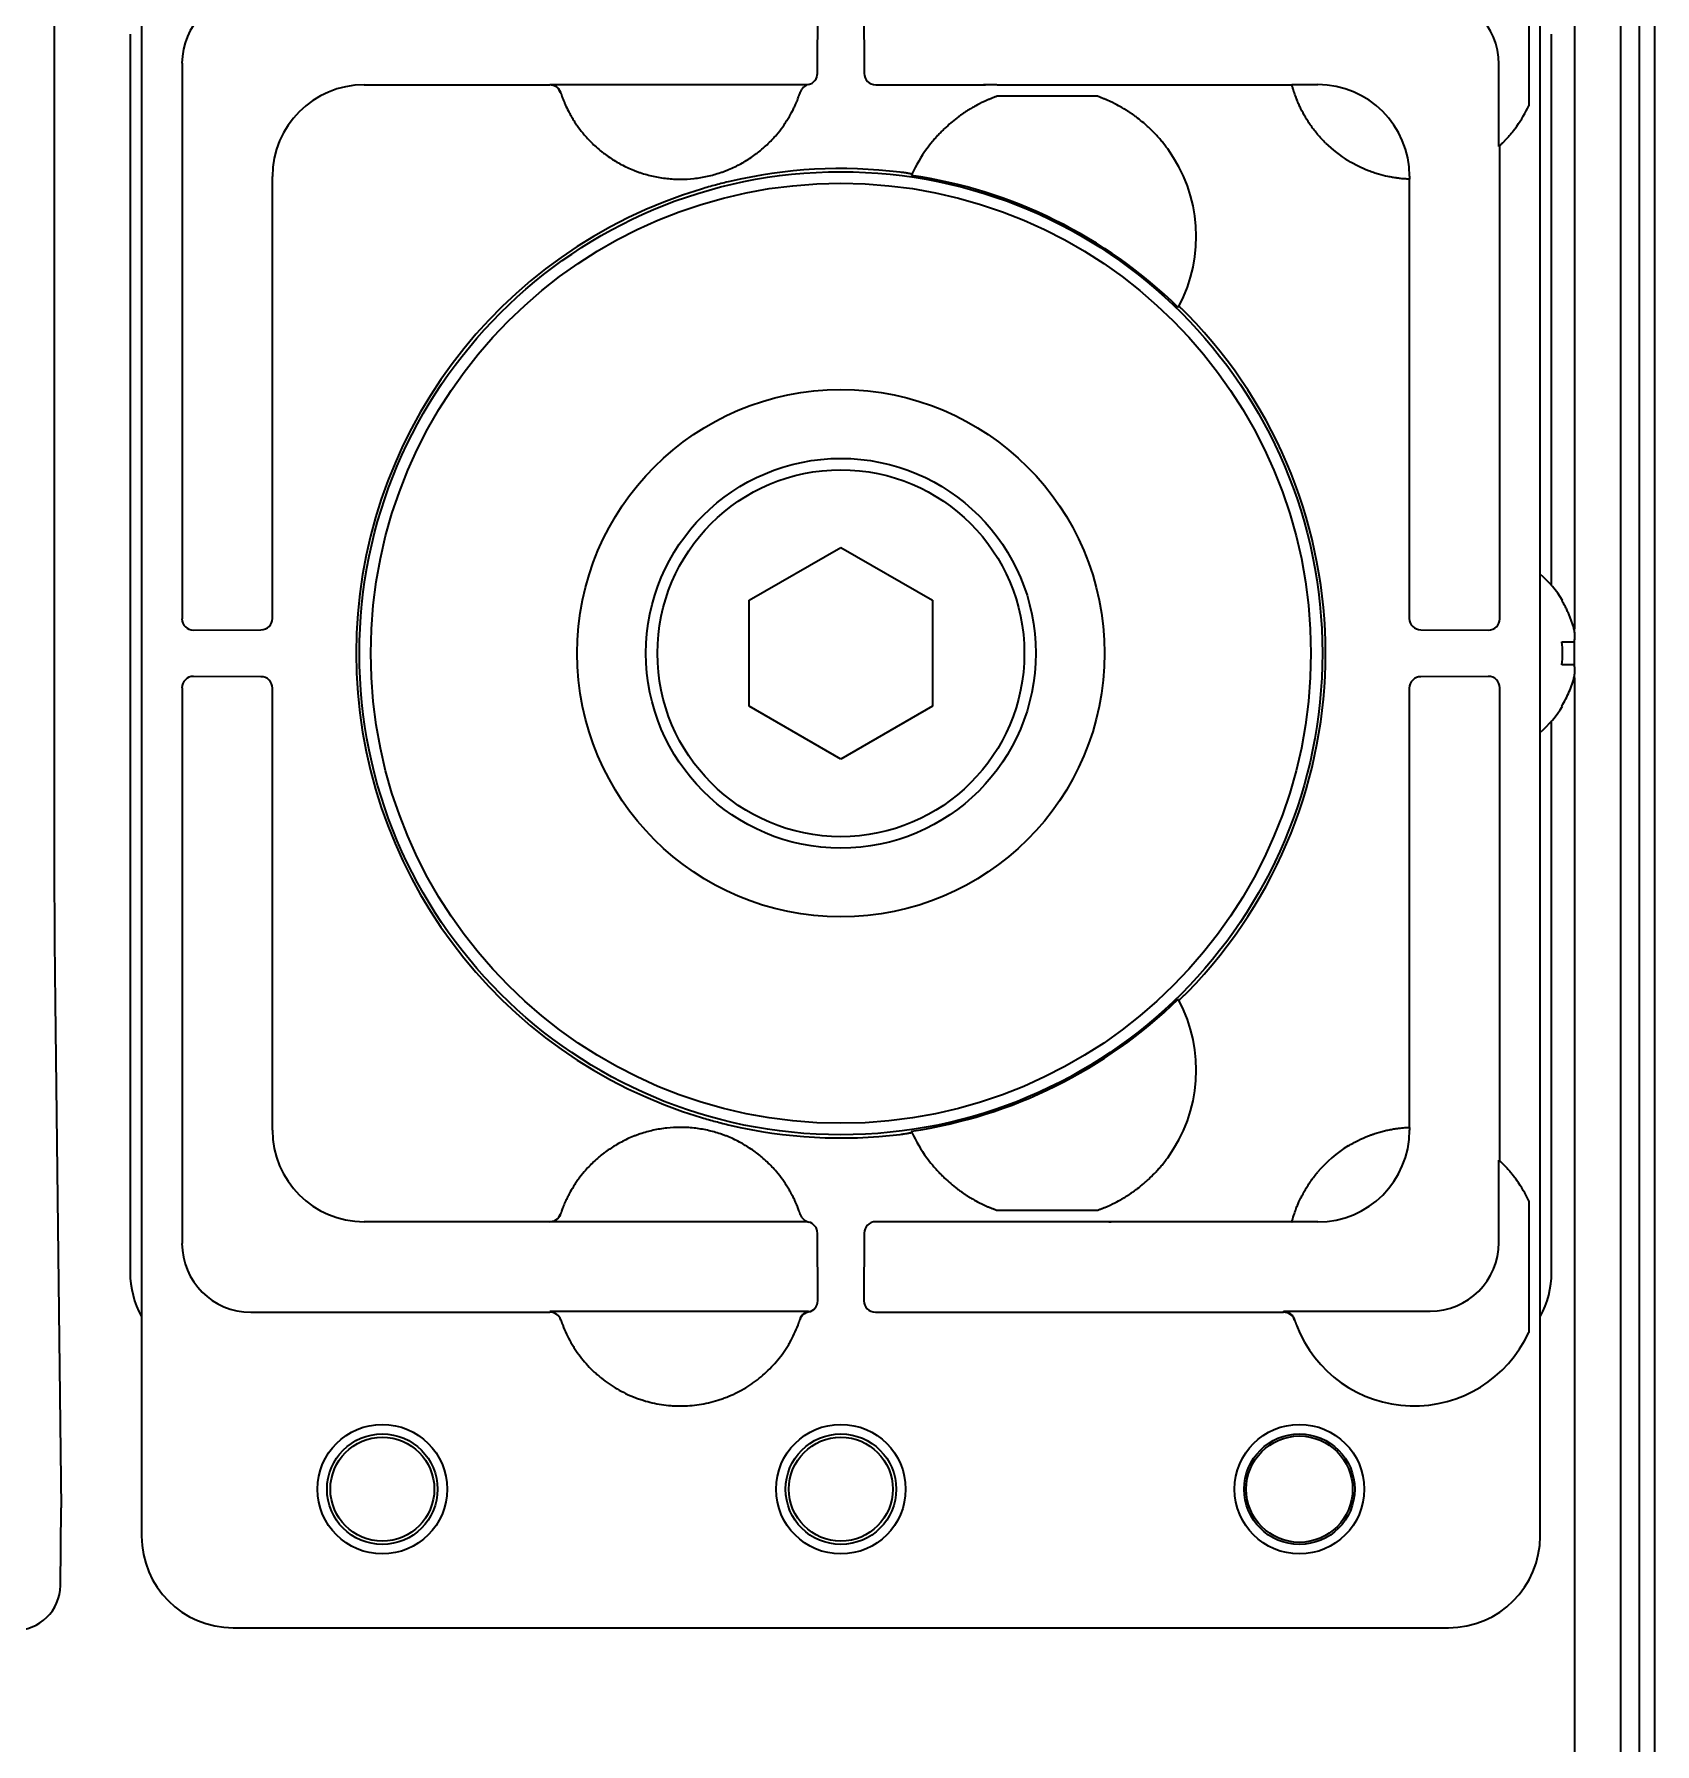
# Model space of a CAD drawing. Extents: x 5819 to 10669, y -850 to 3566.
# Drawn here: x 9163.9 to 9234.6, y 3336.8 to 3411.3 of the extents above; entities that cross this region are included whole.
import ezdxf

# ---------------------------------------------------------------- set-up
doc = ezdxf.new("R2010")
doc.units = 0
doc.header["$LTSCALE"] = 5
doc.layers.add('1', color=7, linetype='CONTINUOUS', true_color=0xffffff)

msp = doc.modelspace()

# ---------------------------------------------------------------- linework, layer by layer
at = {"layer": '1', "color": 7, "linetype": 'Continuous', "lineweight": 35}
for p, q in [((9233.073, 3429.326), (9233.073, 2431.326)), ((9234.573, 2414.526), (9234.573, 3428.526)), ((9164.761, 3427.704), (9164.761, 3376.724)), ((9231.073, 3426.108), (9231.073, 3385.375)), ((9233.894, 3425.526), (9233.894, 2417.526)), ((9168.573, 3422.827), (9168.573, 3345.826)), ((9229.573, 3345.826), (9229.573, 3422.827)), ((9229.073, 3413.944), (9229.073, 3408.208)), ((9198.051, 3409.619), (9198.066, 3412.563)), ((9200.079, 3412.563), (9200.094, 3409.616)), ((9168.073, 3411.327), (9168.073, 3357.326)), ((9230.073, 3387.278), (9230.073, 3411.327)), ((9170.336, 3410.064), (9170.336, 3385.832)), ((9227.77, 3406.428), (9227.77, 3410.024)), ((9178.279, 3409.119), (9186.375, 3409.119)), ((9186.372, 3409.128), (9197.617, 3409.128)), ((9200.594, 3409.119), (9205.288, 3409.119)), ((9205.288, 3409.119), (9205.385, 3409.119)), ((9205.882, 3409.12), (9205.385, 3409.119)), ((9205.883, 3409.12), (9210.263, 3409.12)), ((9210.263, 3409.12), (9210.761, 3409.119)), ((9210.761, 3409.119), (9210.858, 3409.119)), ((9210.858, 3409.119), (9218.749, 3409.119)), ((9218.749, 3409.119), (9218.747, 3409.128)), ((9218.747, 3409.128), (9219.876, 3409.128)), ((9186.848, 3408.781), (9186.848, 3408.781)), ((9210.263, 3408.62), (9205.883, 3408.62)), ((9227.77, 3406.428), (9227.81, 3406.464)), ((9227.81, 3385.832), (9227.81, 3406.464)), ((9174.28, 3385.847), (9174.28, 3405.12)), ((9223.875, 3405.003), (9223.866, 3405.004)), ((9223.866, 3405.004), (9223.866, 3385.847)), ((9223.875, 3405.129), (9223.875, 3405.003)), ((9195.073, 3386.636), (9199.073, 3388.945)), ((9199.073, 3388.945), (9203.073, 3386.636)), ((9195.073, 3382.017), (9195.073, 3386.636)), ((9203.073, 3386.636), (9203.073, 3382.017)), ((9230.518, 3386.626), (9230.551, 3386.626)), ((9170.836, 3385.333), (9173.78, 3385.348)), ((9224.363, 3385.348), (9227.31, 3385.333)), ((9231.073, 3383.82), (9231.073, 3384.821)), ((9173.78, 3383.305), (9170.836, 3383.32)), ((9227.31, 3383.32), (9224.363, 3383.305)), ((9231.073, 3383.264), (9231.073, 2544.395)), ((9170.336, 3382.82), (9170.336, 3358.589)), ((9174.28, 3363.533), (9174.28, 3382.805)), ((9223.866, 3382.805), (9223.866, 3363.649)), ((9227.81, 3362.188), (9227.81, 3382.82)), ((9199.073, 3379.707), (9195.073, 3382.017)), ((9203.073, 3382.017), (9199.073, 3379.707)), ((9230.551, 3382.026), (9230.518, 3382.026)), ((9230.073, 3357.326), (9230.073, 3381.374)), ((9164.803, 3369.105), (9165.073, 3347.055)), ((9223.866, 3363.649), (9223.875, 3363.649)), ((9223.875, 3363.649), (9223.875, 3363.523)), ((9227.77, 3358.628), (9227.77, 3362.224)), ((9186.849, 3359.873), (9186.849, 3359.873)), ((9205.883, 3360.033), (9210.263, 3360.033)), ((9229.073, 3360.444), (9229.073, 3354.708)), ((9186.375, 3359.533), (9178.279, 3359.533)), ((9197.617, 3359.524), (9186.372, 3359.524)), ((9198.066, 3356.089), (9198.051, 3359.036)), ((9200.094, 3359.036), (9200.079, 3356.089)), ((9205.288, 3359.533), (9200.594, 3359.533)), ((9205.385, 3359.533), (9205.288, 3359.533)), ((9205.882, 3359.533), (9205.385, 3359.533)), ((9210.263, 3359.533), (9205.883, 3359.533)), ((9210.761, 3359.533), (9210.263, 3359.533)), ((9210.858, 3359.533), (9210.761, 3359.533)), ((9218.749, 3359.533), (9210.858, 3359.533)), ((9218.747, 3359.524), (9218.749, 3359.533)), ((9219.876, 3359.524), (9218.747, 3359.524)), ((9173.335, 3355.589), (9186.385, 3355.589)), ((9186.372, 3355.628), (9197.547, 3355.628)), ((9200.579, 3355.589), (9218.385, 3355.589)), ((9218.372, 3355.628), (9224.771, 3355.628)), ((9186.852, 3355.27), (9186.859, 3355.248)), ((9165.031, 3343.655), (9165.073, 3347.059)), ((9165.031, 3343.655), (9165.031, 3343.664)), ((9172.572, 3341.826), (9225.573, 3341.826))]:
    msp.add_line(p, q, dxfattribs=at)
for centre, radius in [((9199.073, 3384.326), 21), ((9199.073, 3384.326), 20.5), ((9199.073, 3384.326), 11.5), ((9199.073, 3384.326), 8.5), ((9199.073, 3384.326), 8), ((9179.073, 3347.87), 2.825), ((9179.073, 3347.87), 2.411), ((9179.073, 3347.87), 2.267), ((9199.073, 3347.87), 2.825), ((9199.073, 3347.87), 2.411), ((9199.073, 3347.87), 2.267), ((9219.073, 3347.87), 2.825), ((9219.073, 3347.87), 2.411), ((9219.073, 3347.87), 2.32)]:
    msp.add_circle(centre, radius, dxfattribs=at)
for centre, radius, start, end in [((9224.073, 3410.5), 5.5, 324.66876, 335.38002), ((9208.073, 3402.5), 6.5, 143.94816, 155.25902), ((9208.073, 3402.5), 6.5, 332.04966, 36.05184), ((9224.073, 3410.5), 5.5, 225.48558, 238.47399), ((9199.073, 3384.326), 21.14, 82.96937, 103.24939), ((9199.073, 3384.326), 21.14, 106.69802, 253.30233), ((9199.073, 3384.326), 21.07, 45.69792, 81.61076), ((9199.073, 3384.326), 21.14, 315.6607, 44.3393), ((9226.453, 3384.127), 4.8, 31.37271, 49.458), ((9226.453, 3384.525), 4.8, 310.542, 328.62729), ((9199.073, 3384.326), 21.07, 278.38924, 314.30208), ((9208.073, 3366.152), 6.5, 323.94816, 27.95034), ((9199.073, 3384.326), 21.14, 256.75031, 277.03063), ((9208.073, 3366.152), 6.5, 204.74098, 216.05184), ((9224.073, 3358.152), 5.5, 121.52607, 139.88439), ((9224.073, 3358.152), 5.5, 24.61998, 35.33124), ((9224.073, 3357), 5.5, 201.10696, 335.38002)]:
    msp.add_arc(centre, radius, start, end, dxfattribs=at)
for centre, major_axis, ratio, start_param, end_param in [((9173.336, 3410.063), (-2.122, 2.122), 0.999543, -0.785246, 0.785246), ((9224.77, 3410.023), (2.122, 2.122), 0.999695, 5.497939, 7.068431), ((9178.28, 3405.119), (2.828, 2.828), 0.999924, 0.78555, 2.356042), ((9186.375, 3408.619), (0.475, 0.156), 0.999831, 0.000982, 1.253007), ((9197.779, 3408.645), (-0.476, 0.155), 0.999754, -1.019828, 0.010018), ((9197.551, 3409.619), (0.447, 0.224), 0.99981, 4.471961, 5.819492), ((9200.594, 3409.619), (-0.447, 0.224), 0.99981, 0.463693, 2.034337), ((9219.875, 3405.128), (2.829, 2.829), 0.999695, 5.497939, 7.068431), ((13898.254, 2599.285), (-4696.559, 804.417), 0.03512, -0.009424, -0.009109), ((5726.45, 6646.148), (-3486.444, 3247.993), 0.03512, 3.150702, 3.151017), ((9170.836, 3385.833), (0.448, 0.224), 0.999239, 2.678052, 4.248696), ((9173.78, 3385.847), (0.224, 0.447), 0.99981, 3.605286, 5.17593), ((9224.366, 3385.847), (-0.224, 0.447), 0.99981, 1.107255, 2.677899), ((9227.31, 3385.833), (-0.448, 0.224), 0.999239, 2.03449, 3.605134), ((9170.836, 3382.82), (-0.448, 0.224), 0.999239, -1.107103, 0.463541), ((9173.78, 3382.805), (-0.224, 0.447), 0.99981, 4.248848, 5.819492), ((9224.366, 3382.805), (0.224, 0.447), 0.99981, 0.463693, 2.034337), ((9227.31, 3382.82), (0.448, 0.224), 0.999239, -0.463541, 1.107103), ((9164.993, 3376.696), (0, 13.263), 0.017456, 1.568689, 2.180225), ((5726.45, 122.504), (3486.444, 3247.993), 0.03512, -0.009424, -0.009109), ((9178.28, 3363.533), (-2.828, 2.828), 0.999924, 0.78555, 2.356042), ((9219.875, 3363.524), (-2.829, 2.829), 0.999695, 2.356347, 3.926839), ((13898.254, 4169.368), (4696.559, 804.417), 0.03512, 3.150702, 3.151017), ((9225.772, -3864.486), (0, 7227.617), 0.017452, -0.016161, -0.015848), ((9186.375, 3360.033), (-0.475, 0.156), 0.999831, 1.888894, 3.140919), ((9197.779, 3360.007), (0.476, 0.155), 0.999754, 3.133975, 4.161422), ((9197.551, 3359.033), (-0.447, 0.224), 0.99981, 3.605286, 4.952817), ((9200.594, 3359.033), (0.447, 0.224), 0.99981, 1.107255, 2.677899), ((9173.336, 3358.59), (2.122, 2.122), 0.999543, 2.356347, 3.926839), ((9224.77, 3358.629), (-2.122, 2.122), 0.999695, 2.356347, 3.926839), ((9172.073, 3357.327), (2.829, 2.829), 0.999695, 2.356347, 2.861678), ((9226.072, 3357.327), (-2.829, 2.829), 0.999695, 3.421507, 3.926839), ((9197.566, 3356.089), (-0.224, 0.448), 0.999239, 2.880101, 4.248696), ((9200.579, 3356.089), (0.224, 0.448), 0.999239, 2.03449, 3.605134), ((9186.385, 3355.089), (0.475, 0.157), 0.999831, 0.00409, 1.250828), ((9197.767, 3355.109), (-0.473, 0.161), 0.999761, -1.040382, 0.007909), ((9197.547, 3356.129), (-0.224, 0.447), 0.99981, 2.678052, 2.916971), ((9224.074, 3357.5), (4.243, 4.243), 0.999962, 2.673337, 2.680273), ((9218.385, 3355.089), (0.474, 0.159), 0.999831, 0, 1.246754), ((9224.081, 3357.002), (5.228, 1.734), 0.999252, 3.138522, 3.145428), ((9172.573, 3345.827), (2.829, 2.829), 0.999695, 2.356347, 3.926839), ((9225.572, 3345.827), (-2.829, 2.829), 0.999695, 2.356347, 3.926839), ((9163.031, 3343.665), (1.977, 0.312), 0.977026, 4.552623, 6.122506)]:
    msp.add_ellipse(centre, major_axis=major_axis, ratio=ratio, start_param=start_param, end_param=end_param, dxfattribs=at)
for points, knots in [([(9186.372, 3409.128), (9186.398, 3409.128), (9186.45, 3409.124), (9186.501, 3409.112), (9186.539, 3409.1), (9186.551, 3409.096), (9186.575, 3409.086), (9186.587, 3409.08), (9186.622, 3409.063), (9186.644, 3409.049), (9186.676, 3409.026), (9186.686, 3409.018), (9186.706, 3409.001), (9186.716, 3408.992), (9186.743, 3408.964), (9186.76, 3408.945), (9186.791, 3408.903), (9186.805, 3408.88), (9186.829, 3408.834), (9186.839, 3408.809), (9186.847, 3408.784)], [0, 0, 0, 0, 0.125, 0.25, 0.25, 0.3125, 0.3125, 0.375, 0.375, 0.5, 0.5, 0.5625, 0.5625, 0.625, 0.625, 0.75, 0.75, 0.875, 0.875, 1, 1, 1, 1]), ([(9186.375, 3409.119), (9186.375, 3409.121), (9186.374, 3409.122), (9186.373, 3409.125), (9186.373, 3409.127), (9186.372, 3409.128)], [0, 0, 0, 0, 0.499999, 0.499999, 1, 1, 1, 1]), ([(9219.866, 3406.957), (9219.764, 3407.078), (9219.669, 3407.201), (9219.536, 3407.389), (9219.494, 3407.452), (9219.433, 3407.547), (9219.403, 3407.594), (9219.374, 3407.642), (9219.354, 3407.674), (9219.345, 3407.689), (9219.261, 3407.832), (9219.195, 3407.956), (9219.108, 3408.133), (9219.08, 3408.191), (9219.042, 3408.276), (9219.024, 3408.318), (9219.006, 3408.359), (9218.995, 3408.387), (9218.989, 3408.4), (9218.94, 3408.52), (9218.904, 3408.617), (9218.86, 3408.745), (9218.847, 3408.785), (9218.832, 3408.832), (9218.829, 3408.841), (9218.823, 3408.859), (9218.821, 3408.868), (9218.813, 3408.893), (9218.808, 3408.909), (9218.794, 3408.955), (9218.779, 3409.009), (9218.768, 3409.049), (9218.761, 3409.073), (9218.759, 3409.081), (9218.756, 3409.093), (9218.754, 3409.099), (9218.751, 3409.112), (9218.749, 3409.118), (9218.749, 3409.119)], [0, 0, 0, 0, 0.125, 0.125, 0.1875, 0.1875, 0.21875, 0.234375, 0.234375, 0.25, 0.25, 0.375, 0.375, 0.4375, 0.4375, 0.46875, 0.484375, 0.484375, 0.5, 0.5, 0.625, 0.625, 0.6875, 0.6875, 0.703125, 0.703125, 0.71875, 0.71875, 0.75, 0.75, 0.8125, 0.875, 0.875, 0.90625, 0.90625, 0.9375, 0.9375, 1, 1, 1, 1]), ([(9186.85, 3408.776), (9186.85, 3408.775), (9186.853, 3408.766), (9186.863, 3408.735), (9186.875, 3408.703), (9186.883, 3408.678), (9186.885, 3408.673), (9186.889, 3408.663), (9186.891, 3408.657), (9186.897, 3408.641), (9186.901, 3408.629), (9186.915, 3408.591), (9186.935, 3408.535), (9186.962, 3408.468), (9186.983, 3408.414), (9186.991, 3408.396), (9187.007, 3408.357), (9187.016, 3408.337), (9187.042, 3408.276), (9187.062, 3408.233), (9187.124, 3408.099), (9187.171, 3408.002), (9187.241, 3407.874), (9187.255, 3407.848), (9187.284, 3407.795), (9187.299, 3407.769), (9187.345, 3407.69), (9187.377, 3407.637), (9187.444, 3407.53), (9187.479, 3407.476), (9187.534, 3407.394), (9187.553, 3407.367), (9187.591, 3407.313), (9187.61, 3407.286), (9187.708, 3407.151), (9187.791, 3407.046), (9187.879, 3406.943)], [0, 0, 0, 0, 0.0625, 0.125, 0.1875, 0.1875, 0.203125, 0.203125, 0.21875, 0.21875, 0.25, 0.25, 0.3125, 0.375, 0.375, 0.40625, 0.40625, 0.4375, 0.4375, 0.5, 0.5, 0.625, 0.625, 0.65625, 0.65625, 0.6875, 0.6875, 0.75, 0.75, 0.8125, 0.8125, 0.84375, 0.84375, 0.875, 0.875, 1, 1, 1, 1]), ([(9196.265, 3406.943), (9196.361, 3407.057), (9196.452, 3407.173), (9196.58, 3407.35), (9196.621, 3407.41), (9196.67, 3407.484), (9196.68, 3407.499), (9196.699, 3407.529), (9196.709, 3407.544), (9196.738, 3407.589), (9196.756, 3407.619), (9196.846, 3407.766), (9196.909, 3407.881), (9196.979, 3408.017), (9196.993, 3408.044), (9197.019, 3408.097), (9197.032, 3408.123), (9197.068, 3408.2), (9197.09, 3408.249), (9197.111, 3408.295)], [0, 0, 0, 0, 0.25, 0.25, 0.375, 0.375, 0.40625, 0.40625, 0.4375, 0.4375, 0.5, 0.5, 0.75, 0.75, 0.8125, 0.8125, 0.875, 0.875, 1, 1, 1, 1]), ([(9197.111, 3408.295), (9197.145, 3408.372), (9197.173, 3408.442), (9197.21, 3408.535), (9197.221, 3408.564), (9197.236, 3408.604), (9197.24, 3408.617), (9197.249, 3408.642), (9197.253, 3408.653), (9197.273, 3408.708), (9197.284, 3408.742), (9197.296, 3408.776), (9197.299, 3408.785), (9197.302, 3408.794), (9197.302, 3408.796), (9197.303, 3408.799), (9197.304, 3408.8), (9197.304, 3408.8)], [0, 0, 0, 0, 0.25, 0.25, 0.375, 0.375, 0.4375, 0.4375, 0.5, 0.5, 0.75, 0.75, 0.875, 0.875, 0.9375, 0.9375, 1, 1, 1, 1]), ([(9204.813, 3408.123), (9204.788, 3408.109), (9204.759, 3408.092), (9204.696, 3408.054), (9204.662, 3408.033), (9204.608, 3407.999), (9204.589, 3407.987), (9204.551, 3407.963), (9204.532, 3407.951), (9204.473, 3407.912), (9204.433, 3407.885), (9204.35, 3407.828), (9204.307, 3407.798), (9204.221, 3407.736), (9204.177, 3407.703), (9204.044, 3407.602), (9203.955, 3407.53), (9203.776, 3407.378), (9203.686, 3407.297), (9203.551, 3407.169), (9203.506, 3407.125), (9203.438, 3407.057), (9203.415, 3407.034), (9203.371, 3406.987), (9203.348, 3406.964), (9203.304, 3406.916), (9203.281, 3406.892), (9203.237, 3406.843), (9203.171, 3406.77), (9203.107, 3406.694), (9202.98, 3406.541), (9202.898, 3406.435), (9202.818, 3406.325)], [0, 0, 0, 0, 0.0625, 0.0625, 0.125, 0.125, 0.15625, 0.15625, 0.1875, 0.1875, 0.25, 0.25, 0.3125, 0.3125, 0.375, 0.375, 0.5, 0.5, 0.625, 0.625, 0.6875, 0.6875, 0.71875, 0.71875, 0.75, 0.75, 0.78125, 0.78125, 0.8125, 0.875, 0.875, 1, 1, 1, 1]), ([(9213.328, 3406.325), (9213.248, 3406.435), (9213.166, 3406.541), (9213.059, 3406.67), (9213.037, 3406.696), (9212.994, 3406.746), (9212.972, 3406.771), (9212.907, 3406.845), (9212.863, 3406.894), (9212.731, 3407.035), (9212.642, 3407.124), (9212.507, 3407.253), (9212.462, 3407.294), (9212.394, 3407.355), (9212.371, 3407.376), (9212.326, 3407.415), (9212.303, 3407.435), (9212.19, 3407.531), (9212.1, 3407.603), (9211.968, 3407.703), (9211.925, 3407.736), (9211.839, 3407.798), (9211.797, 3407.827), (9211.735, 3407.87), (9211.714, 3407.884), (9211.673, 3407.912), (9211.653, 3407.925), (9211.594, 3407.963), (9211.556, 3407.988), (9211.502, 3408.022), (9211.484, 3408.033), (9211.45, 3408.053), (9211.434, 3408.063), (9211.387, 3408.092), (9211.358, 3408.109), (9211.333, 3408.123)], [0, 0, 0, 0, 0.125, 0.125, 0.15625, 0.15625, 0.1875, 0.1875, 0.25, 0.25, 0.375, 0.375, 0.4375, 0.4375, 0.46875, 0.46875, 0.5, 0.5, 0.625, 0.625, 0.6875, 0.6875, 0.75, 0.75, 0.78125, 0.78125, 0.8125, 0.8125, 0.875, 0.875, 0.90625, 0.90625, 0.9375, 0.9375, 1, 1, 1, 1]), ([(9187.879, 3406.943), (9188.009, 3406.79), (9188.146, 3406.645), (9188.363, 3406.44), (9188.437, 3406.373), (9188.552, 3406.276), (9188.59, 3406.244), (9188.668, 3406.182), (9188.708, 3406.151), (9188.906, 3406), (9189.07, 3405.889), (9189.409, 3405.686), (9189.583, 3405.593), (9189.853, 3405.469), (9189.944, 3405.429), (9190.083, 3405.374), (9190.13, 3405.356), (9190.224, 3405.322), (9190.271, 3405.305), (9190.508, 3405.226), (9190.699, 3405.173), (9191.085, 3405.088), (9191.28, 3405.056), (9191.575, 3405.024), (9191.674, 3405.016), (9191.823, 3405.008), (9191.872, 3405.006), (9191.972, 3405.003), (9192.022, 3405.002), (9192.272, 3405.002), (9192.47, 3405.013), (9192.864, 3405.056), (9193.058, 3405.088), (9193.445, 3405.173), (9193.636, 3405.226), (9193.873, 3405.306), (9193.921, 3405.322), (9194.014, 3405.357), (9194.154, 3405.41), (9194.29, 3405.469), (9194.56, 3405.593), (9194.734, 3405.686), (9195.073, 3405.889), (9195.237, 3406), (9195.436, 3406.151), (9195.476, 3406.182), (9195.554, 3406.245), (9195.669, 3406.34), (9195.781, 3406.44), (9195.998, 3406.645), (9196.135, 3406.79), (9196.265, 3406.943)], [0, 0, 0, 0, 0.0625, 0.0625, 0.09375, 0.09375, 0.109375, 0.109375, 0.125, 0.125, 0.1875, 0.1875, 0.25, 0.25, 0.28125, 0.28125, 0.296875, 0.296875, 0.3125, 0.3125, 0.375, 0.375, 0.4375, 0.4375, 0.46875, 0.46875, 0.484375, 0.484375, 0.5, 0.5, 0.5625, 0.5625, 0.625, 0.625, 0.6875, 0.6875, 0.703125, 0.703125, 0.71875, 0.75, 0.75, 0.8125, 0.8125, 0.875, 0.875, 0.890625, 0.890625, 0.90625, 0.9375, 0.9375, 1, 1, 1, 1]), ([(9228.56, 3407.319), (9228.524, 3407.268), (9228.487, 3407.218), (9228.412, 3407.12), (9228.375, 3407.072), (9228.298, 3406.978), (9228.259, 3406.932), (9228.201, 3406.865), (9228.181, 3406.843), (9228.143, 3406.8), (9228.124, 3406.779), (9228.086, 3406.739), (9228.067, 3406.719), (9228.04, 3406.69), (9228.031, 3406.681), (9228.013, 3406.663), (9228.005, 3406.654), (9227.961, 3406.61), (9227.93, 3406.579), (9227.896, 3406.546), (9227.889, 3406.539), (9227.877, 3406.527), (9227.871, 3406.522), (9227.854, 3406.506), (9227.844, 3406.497), (9227.832, 3406.485), (9227.829, 3406.482), (9227.822, 3406.476), (9227.82, 3406.474), (9227.813, 3406.467), (9227.811, 3406.465), (9227.81, 3406.464)], [0, 0, 0, 0, 0.125, 0.125, 0.25, 0.25, 0.375, 0.375, 0.4375, 0.4375, 0.5, 0.5, 0.5625, 0.5625, 0.59375, 0.59375, 0.625, 0.625, 0.75, 0.75, 0.78125, 0.78125, 0.8125, 0.8125, 0.875, 0.875, 0.90625, 0.90625, 0.9375, 0.9375, 1, 1, 1, 1]), ([(9202.169, 3405.22), (9202.17, 3405.221), (9202.167, 3405.223), (9202.158, 3405.226), (9202.154, 3405.227), (9202.146, 3405.229), (9202.144, 3405.23), (9202.138, 3405.231), (9202.135, 3405.232), (9202.119, 3405.235), (9202.103, 3405.239), (9202.075, 3405.244), (9202.065, 3405.246), (9202.043, 3405.25), (9202.021, 3405.254), (9201.996, 3405.258), (9201.97, 3405.263), (9201.956, 3405.265), (9201.914, 3405.272), (9201.885, 3405.276), (9201.839, 3405.283), (9201.823, 3405.285), (9201.792, 3405.29), (9201.775, 3405.292), (9201.727, 3405.298), (9201.694, 3405.303), (9201.66, 3405.307)], [0, 0, 0, 0, 0.125, 0.125, 0.1875, 0.1875, 0.21875, 0.21875, 0.25, 0.25, 0.375, 0.375, 0.4375, 0.4375, 0.5, 0.5625, 0.5625, 0.625, 0.625, 0.75, 0.75, 0.8125, 0.8125, 0.875, 0.875, 1, 1, 1, 1]), ([(9222.931, 3405.12), (9222.801, 3405.147), (9222.666, 3405.181), (9222.453, 3405.243), (9222.381, 3405.266), (9222.27, 3405.303), (9222.233, 3405.316), (9222.158, 3405.344), (9222.121, 3405.358), (9221.933, 3405.43), (9221.783, 3405.496), (9221.598, 3405.588), (9221.561, 3405.607), (9221.487, 3405.645), (9221.45, 3405.665), (9221.341, 3405.726), (9221.268, 3405.768), (9221.197, 3405.812)], [0, 0, 0, 0, 0.25, 0.25, 0.375, 0.375, 0.4375, 0.4375, 0.5, 0.5, 0.75, 0.75, 0.8125, 0.8125, 0.875, 0.875, 1, 1, 1, 1]), ([(9194.228, 3404.903), (9194.125, 3404.879), (9194.022, 3404.854), (9193.816, 3404.802), (9193.611, 3404.749), (9193.406, 3404.692), (9193.202, 3404.635), (9193.1, 3404.605), (9192.999, 3404.574)], [0, 0, 0, 0, 0.25, 0.25, 0.5, 0.75, 0.75, 1, 1, 1, 1]), ([(9223.866, 3405.004), (9223.864, 3405.004), (9223.857, 3405.004), (9223.834, 3405.005), (9223.818, 3405.006), (9223.775, 3405.008), (9223.749, 3405.009), (9223.709, 3405.012), (9223.701, 3405.012), (9223.685, 3405.013), (9223.658, 3405.015), (9223.63, 3405.018), (9223.57, 3405.023), (9223.525, 3405.027), (9223.428, 3405.038), (9223.375, 3405.044), (9223.303, 3405.054), (9223.288, 3405.056), (9223.258, 3405.06), (9223.213, 3405.067), (9223.166, 3405.075), (9223.069, 3405.092), (9223.002, 3405.105), (9222.931, 3405.12)], [0, 0, 0, 0, 0.125, 0.125, 0.25, 0.25, 0.375, 0.375, 0.40625, 0.40625, 0.4375, 0.5, 0.5, 0.625, 0.625, 0.75, 0.75, 0.78125, 0.78125, 0.8125, 0.875, 0.875, 1, 1, 1, 1]), ([(9214.192, 3399.101), (9214.169, 3399.125), (9214.145, 3399.148), (9214.111, 3399.183), (9214.099, 3399.194), (9214.077, 3399.217), (9214.065, 3399.228), (9214.032, 3399.261), (9214.011, 3399.281), (9213.98, 3399.31), (9213.97, 3399.32), (9213.956, 3399.333), (9213.951, 3399.338), (9213.942, 3399.347), (9213.937, 3399.351), (9213.915, 3399.371), (9213.899, 3399.386), (9213.881, 3399.402), (9213.877, 3399.405), (9213.871, 3399.411), (9213.867, 3399.414), (9213.858, 3399.422), (9213.853, 3399.426), (9213.837, 3399.439), (9213.829, 3399.445), (9213.821, 3399.451), (9213.819, 3399.452), (9213.816, 3399.454), (9213.815, 3399.454), (9213.815, 3399.453)], [0, 0, 0, 0, 0.125, 0.125, 0.1875, 0.1875, 0.25, 0.25, 0.375, 0.375, 0.4375, 0.4375, 0.46875, 0.46875, 0.5, 0.5, 0.625, 0.625, 0.65625, 0.65625, 0.6875, 0.6875, 0.75, 0.75, 0.875, 0.875, 0.9375, 0.9375, 1, 1, 1, 1]), ([(9230.518, 3384.826), (9230.642, 3384.826), (9230.75, 3384.826), (9230.888, 3384.826), (9230.93, 3384.826), (9231.006, 3384.826), (9231.039, 3384.826), (9231.069, 3384.826)], [0, 0, 0, 0, 0.5, 0.5, 0.75, 0.75, 1, 1, 1, 1]), ([(9230.518, 3382.026), (9230.642, 3382.229), (9230.75, 3382.439), (9230.888, 3382.764), (9230.93, 3382.874), (9231.006, 3383.097), (9231.039, 3383.211), (9231.069, 3383.326)], [0, 0, 0, 0, 0.5, 0.5, 0.75, 0.75, 1, 1, 1, 1]), ([(9213.815, 3369.199), (9213.815, 3369.198), (9213.818, 3369.199), (9213.826, 3369.205), (9213.83, 3369.207), (9213.836, 3369.212), (9213.838, 3369.214), (9213.842, 3369.217), (9213.845, 3369.219), (9213.858, 3369.23), (9213.87, 3369.241), (9213.891, 3369.26), (9213.899, 3369.267), (9213.915, 3369.281), (9213.932, 3369.297), (9213.95, 3369.314), (9213.97, 3369.332), (9213.98, 3369.341), (9214.01, 3369.371), (9214.032, 3369.391), (9214.065, 3369.424), (9214.076, 3369.435), (9214.099, 3369.457), (9214.111, 3369.469), (9214.145, 3369.504), (9214.169, 3369.527), (9214.192, 3369.551)], [0, 0, 0, 0, 0.125, 0.125, 0.1875, 0.1875, 0.21875, 0.21875, 0.25, 0.25, 0.375, 0.375, 0.4375, 0.4375, 0.5, 0.5625, 0.5625, 0.625, 0.625, 0.75, 0.75, 0.8125, 0.8125, 0.875, 0.875, 1, 1, 1, 1]), ([(9196.265, 3361.709), (9196.135, 3361.862), (9195.998, 3362.007), (9195.781, 3362.213), (9195.706, 3362.279), (9195.592, 3362.376), (9195.553, 3362.408), (9195.475, 3362.471), (9195.436, 3362.501), (9195.237, 3362.652), (9195.073, 3362.763), (9194.735, 3362.966), (9194.56, 3363.059), (9194.29, 3363.184), (9194.199, 3363.223), (9194.06, 3363.278), (9194.014, 3363.296), (9193.92, 3363.33), (9193.873, 3363.347), (9193.636, 3363.427), (9193.445, 3363.479), (9193.059, 3363.564), (9192.864, 3363.596), (9192.569, 3363.628), (9192.47, 3363.636), (9192.321, 3363.644), (9192.271, 3363.646), (9192.171, 3363.649), (9192.121, 3363.65), (9191.871, 3363.65), (9191.673, 3363.639), (9191.28, 3363.596), (9191.085, 3363.564), (9190.699, 3363.479), (9190.507, 3363.426), (9190.27, 3363.347), (9190.223, 3363.33), (9190.129, 3363.296), (9189.99, 3363.242), (9189.853, 3363.184), (9189.584, 3363.059), (9189.409, 3362.967), (9189.071, 3362.763), (9188.906, 3362.652), (9188.707, 3362.501), (9188.668, 3362.47), (9188.59, 3362.408), (9188.474, 3362.312), (9188.363, 3362.212), (9188.146, 3362.007), (9188.009, 3361.862), (9187.879, 3361.709)], [0, 0, 0, 0, 0.0625, 0.0625, 0.09375, 0.09375, 0.109375, 0.109375, 0.125, 0.125, 0.1875, 0.1875, 0.25, 0.25, 0.28125, 0.28125, 0.296875, 0.296875, 0.3125, 0.3125, 0.375, 0.375, 0.4375, 0.4375, 0.46875, 0.46875, 0.484375, 0.484375, 0.5, 0.5, 0.5625, 0.5625, 0.625, 0.625, 0.6875, 0.6875, 0.703125, 0.703125, 0.71875, 0.75, 0.75, 0.8125, 0.8125, 0.875, 0.875, 0.890625, 0.890625, 0.90625, 0.9375, 0.9375, 1, 1, 1, 1]), ([(9192.999, 3364.078), (9193.101, 3364.047), (9193.202, 3364.018), (9193.406, 3363.96), (9193.611, 3363.904), (9193.816, 3363.85), (9194.022, 3363.799), (9194.125, 3363.773), (9194.228, 3363.749)], [0, 0, 0, 0, 0.25, 0.25, 0.5, 0.75, 0.75, 1, 1, 1, 1]), ([(9221.197, 3362.841), (9221.268, 3362.884), (9221.34, 3362.926), (9221.485, 3363.007), (9221.559, 3363.045), (9221.779, 3363.154), (9221.928, 3363.22), (9222.116, 3363.293), (9222.154, 3363.307), (9222.21, 3363.328), (9222.229, 3363.334), (9222.267, 3363.347), (9222.36, 3363.38), (9222.451, 3363.408), (9222.593, 3363.45), (9222.663, 3363.469), (9222.8, 3363.504), (9222.866, 3363.519), (9222.931, 3363.533)], [0, 0, 0, 0, 0.125, 0.125, 0.25, 0.25, 0.5, 0.5, 0.5625, 0.5625, 0.59375, 0.59375, 0.625, 0.75, 0.75, 0.875, 0.875, 1, 1, 1, 1]), ([(9222.931, 3363.533), (9223.002, 3363.548), (9223.07, 3363.561), (9223.198, 3363.583), (9223.258, 3363.592), (9223.372, 3363.608), (9223.425, 3363.614), (9223.524, 3363.625), (9223.569, 3363.63), (9223.649, 3363.636), (9223.685, 3363.639), (9223.747, 3363.643), (9223.774, 3363.644), (9223.817, 3363.647), (9223.851, 3363.648), (9223.864, 3363.649), (9223.866, 3363.649)], [0, 0, 0, 0, 0.125, 0.125, 0.25, 0.25, 0.375, 0.375, 0.5, 0.5, 0.625, 0.625, 0.75, 0.75, 0.875, 1, 1, 1, 1]), ([(9201.66, 3363.345), (9201.694, 3363.35), (9201.727, 3363.354), (9201.775, 3363.36), (9201.791, 3363.362), (9201.823, 3363.367), (9201.839, 3363.369), (9201.885, 3363.376), (9201.914, 3363.38), (9201.956, 3363.387), (9201.969, 3363.389), (9201.989, 3363.393), (9201.995, 3363.394), (9202.008, 3363.396), (9202.014, 3363.397), (9202.044, 3363.402), (9202.065, 3363.406), (9202.088, 3363.411), (9202.093, 3363.411), (9202.102, 3363.413), (9202.106, 3363.414), (9202.118, 3363.417), (9202.125, 3363.418), (9202.144, 3363.423), (9202.154, 3363.425), (9202.164, 3363.428), (9202.166, 3363.429), (9202.169, 3363.431), (9202.17, 3363.432), (9202.169, 3363.432)], [0, 0, 0, 0, 0.125, 0.125, 0.1875, 0.1875, 0.25, 0.25, 0.375, 0.375, 0.4375, 0.4375, 0.46875, 0.46875, 0.5, 0.5, 0.625, 0.625, 0.65625, 0.65625, 0.6875, 0.6875, 0.75, 0.75, 0.875, 0.875, 0.9375, 0.9375, 1, 1, 1, 1]), ([(9202.818, 3362.327), (9202.898, 3362.217), (9202.98, 3362.112), (9203.107, 3361.958), (9203.15, 3361.908), (9203.215, 3361.833), (9203.237, 3361.809), (9203.281, 3361.76), (9203.304, 3361.736), (9203.348, 3361.688), (9203.371, 3361.665), (9203.415, 3361.618), (9203.438, 3361.595), (9203.506, 3361.527), (9203.551, 3361.483), (9203.686, 3361.355), (9203.776, 3361.274), (9203.955, 3361.122), (9204.044, 3361.05), (9204.177, 3360.949), (9204.221, 3360.916), (9204.307, 3360.854), (9204.35, 3360.824), (9204.433, 3360.767), (9204.473, 3360.74), (9204.532, 3360.702), (9204.551, 3360.689), (9204.589, 3360.665), (9204.608, 3360.653), (9204.662, 3360.619), (9204.696, 3360.598), (9204.759, 3360.561), (9204.788, 3360.544), (9204.813, 3360.529)], [0, 0, 0, 0, 0.125, 0.125, 0.1875, 0.1875, 0.21875, 0.21875, 0.25, 0.25, 0.28125, 0.28125, 0.3125, 0.3125, 0.375, 0.375, 0.5, 0.5, 0.625, 0.625, 0.6875, 0.6875, 0.75, 0.75, 0.8125, 0.8125, 0.84375, 0.84375, 0.875, 0.875, 0.9375, 0.9375, 1, 1, 1, 1]), ([(9211.333, 3360.529), (9211.358, 3360.544), (9211.387, 3360.561), (9211.434, 3360.589), (9211.45, 3360.599), (9211.484, 3360.62), (9211.502, 3360.631), (9211.556, 3360.665), (9211.594, 3360.689), (9211.653, 3360.727), (9211.673, 3360.741), (9211.714, 3360.768), (9211.735, 3360.782), (9211.797, 3360.825), (9211.839, 3360.855), (9211.925, 3360.917), (9211.968, 3360.949), (9212.1, 3361.049), (9212.19, 3361.121), (9212.303, 3361.217), (9212.326, 3361.237), (9212.371, 3361.277), (9212.44, 3361.337), (9212.507, 3361.4), (9212.642, 3361.528), (9212.731, 3361.618), (9212.863, 3361.759), (9212.907, 3361.807), (9212.972, 3361.881), (9212.994, 3361.906), (9213.037, 3361.957), (9213.059, 3361.982), (9213.166, 3362.111), (9213.248, 3362.217), (9213.328, 3362.327)], [0, 0, 0, 0, 0.0625, 0.0625, 0.09375, 0.09375, 0.125, 0.125, 0.1875, 0.1875, 0.21875, 0.21875, 0.25, 0.25, 0.3125, 0.3125, 0.375, 0.375, 0.5, 0.5, 0.53125, 0.53125, 0.5625, 0.625, 0.625, 0.75, 0.75, 0.8125, 0.8125, 0.84375, 0.84375, 0.875, 0.875, 1, 1, 1, 1]), ([(9227.81, 3362.188), (9227.811, 3362.187), (9227.813, 3362.185), (9227.822, 3362.177), (9227.828, 3362.171), (9227.84, 3362.16), (9227.844, 3362.156), (9227.854, 3362.147), (9227.859, 3362.142), (9227.876, 3362.126), (9227.888, 3362.114), (9227.909, 3362.094), (9227.916, 3362.087), (9227.931, 3362.073), (9227.938, 3362.065), (9227.962, 3362.042), (9227.978, 3362.026), (9228.012, 3361.991), (9228.03, 3361.973), (9228.057, 3361.944), (9228.066, 3361.934), (9228.085, 3361.915), (9228.094, 3361.905), (9228.141, 3361.854), (9228.18, 3361.812), (9228.238, 3361.745), (9228.257, 3361.722), (9228.296, 3361.676), (9228.316, 3361.653), (9228.374, 3361.581), (9228.412, 3361.533), (9228.487, 3361.434), (9228.524, 3361.384), (9228.56, 3361.333)], [0, 0, 0, 0, 0.0625, 0.0625, 0.125, 0.125, 0.15625, 0.15625, 0.1875, 0.1875, 0.25, 0.25, 0.28125, 0.28125, 0.3125, 0.3125, 0.375, 0.375, 0.4375, 0.4375, 0.46875, 0.46875, 0.5, 0.5, 0.625, 0.625, 0.6875, 0.6875, 0.75, 0.75, 0.875, 0.875, 1, 1, 1, 1]), ([(9187.879, 3361.709), (9187.791, 3361.606), (9187.709, 3361.501), (9187.592, 3361.341), (9187.554, 3361.288), (9187.499, 3361.207), (9187.481, 3361.18), (9187.446, 3361.125), (9187.428, 3361.098), (9187.344, 3360.963), (9187.283, 3360.858), (9187.201, 3360.706), (9187.176, 3360.656), (9187.145, 3360.596), (9187.139, 3360.584), (9187.128, 3360.56), (9187.122, 3360.548), (9187.105, 3360.512), (9187.094, 3360.489), (9187.042, 3360.377), (9187.007, 3360.295), (9186.97, 3360.205), (9186.963, 3360.187), (9186.953, 3360.162), (9186.95, 3360.154), (9186.943, 3360.137), (9186.928, 3360.098), (9186.905, 3360.034), (9186.889, 3359.99), (9186.878, 3359.96), (9186.875, 3359.951), (9186.87, 3359.935), (9186.867, 3359.927), (9186.86, 3359.907), (9186.853, 3359.886), (9186.85, 3359.878), (9186.85, 3359.876)], [0, 0, 0, 0, 0.125, 0.125, 0.1875, 0.1875, 0.21875, 0.21875, 0.25, 0.25, 0.375, 0.375, 0.4375, 0.4375, 0.453125, 0.453125, 0.46875, 0.46875, 0.5, 0.5, 0.625, 0.625, 0.65625, 0.65625, 0.671875, 0.671875, 0.6875, 0.75, 0.8125, 0.8125, 0.84375, 0.84375, 0.875, 0.875, 0.9375, 1, 1, 1, 1]), ([(9197.111, 3360.357), (9197.09, 3360.403), (9197.068, 3360.452), (9197.02, 3360.553), (9196.995, 3360.605), (9196.953, 3360.687), (9196.931, 3360.728), (9196.908, 3360.771), (9196.892, 3360.799), (9196.884, 3360.814), (9196.844, 3360.886), (9196.81, 3360.944), (9196.739, 3361.062), (9196.701, 3361.121), (9196.642, 3361.21), (9196.622, 3361.24), (9196.581, 3361.3), (9196.56, 3361.33), (9196.452, 3361.479), (9196.361, 3361.596), (9196.265, 3361.709)], [0, 0, 0, 0, 0.125, 0.125, 0.25, 0.25, 0.3125, 0.34375, 0.34375, 0.375, 0.375, 0.5, 0.5, 0.625, 0.625, 0.6875, 0.6875, 0.75, 0.75, 1, 1, 1, 1]), ([(9218.749, 3359.533), (9218.749, 3359.535), (9218.751, 3359.54), (9218.755, 3359.558), (9218.762, 3359.583), (9218.773, 3359.622), (9218.781, 3359.652), (9218.783, 3359.658), (9218.786, 3359.67), (9218.788, 3359.677), (9218.794, 3359.697), (9218.798, 3359.712), (9218.812, 3359.757), (9218.833, 3359.824), (9218.859, 3359.904), (9218.881, 3359.968), (9218.893, 3360.001), (9218.905, 3360.036), (9218.914, 3360.06), (9218.919, 3360.072), (9218.941, 3360.133), (9218.961, 3360.183), (9219.026, 3360.342), (9219.076, 3360.455), (9219.15, 3360.605), (9219.165, 3360.636), (9219.197, 3360.697), (9219.213, 3360.727), (9219.263, 3360.82), (9219.298, 3360.882), (9219.372, 3361.008), (9219.41, 3361.071), (9219.472, 3361.166), (9219.493, 3361.198), (9219.536, 3361.261), (9219.557, 3361.293), (9219.669, 3361.451), (9219.765, 3361.575), (9219.867, 3361.696)], [0, 0, 0, 0, 0.0625, 0.0625, 0.125, 0.1875, 0.1875, 0.203125, 0.203125, 0.21875, 0.21875, 0.25, 0.25, 0.3125, 0.375, 0.375, 0.40625, 0.421875, 0.421875, 0.4375, 0.4375, 0.5, 0.5, 0.625, 0.625, 0.65625, 0.65625, 0.6875, 0.6875, 0.75, 0.75, 0.8125, 0.8125, 0.84375, 0.84375, 0.875, 0.875, 1, 1, 1, 1]), ([(9210.687, 3360.201), (9211.045, 3360.359), (9211.247, 3360.479), (9211.333, 3360.529), (9211.333, 3360.529), (9211.333, 3360.529)], [0, 0, 0, 0, 0.99996, 0.99996, 1, 1, 1, 1]), ([(9186.847, 3359.868), (9186.839, 3359.843), (9186.819, 3359.795), (9186.792, 3359.75), (9186.768, 3359.719), (9186.76, 3359.708), (9186.743, 3359.688), (9186.734, 3359.679), (9186.707, 3359.651), (9186.687, 3359.634), (9186.655, 3359.611), (9186.644, 3359.604), (9186.622, 3359.59), (9186.61, 3359.584), (9186.576, 3359.566), (9186.552, 3359.556), (9186.502, 3359.54), (9186.476, 3359.534), (9186.425, 3359.526), (9186.398, 3359.524), (9186.372, 3359.524)], [0, 0, 0, 0, 0.125, 0.25, 0.25, 0.3125, 0.3125, 0.375, 0.375, 0.5, 0.5, 0.5625, 0.5625, 0.625, 0.625, 0.75, 0.75, 0.875, 0.875, 1, 1, 1, 1]), ([(9197.304, 3359.852), (9197.303, 3359.855), (9197.299, 3359.868), (9197.287, 3359.903), (9197.282, 3359.918), (9197.273, 3359.943), (9197.27, 3359.952), (9197.263, 3359.972), (9197.259, 3359.982), (9197.24, 3360.037), (9197.22, 3360.09), (9197.184, 3360.181), (9197.171, 3360.214), (9197.15, 3360.266), (9197.142, 3360.283), (9197.127, 3360.32), (9197.119, 3360.338), (9197.111, 3360.357)], [0, 0, 0, 0, 0.25, 0.25, 0.375, 0.375, 0.4375, 0.4375, 0.5, 0.5, 0.75, 0.75, 0.875, 0.875, 0.9375, 0.9375, 1, 1, 1, 1]), ([(9186.372, 3359.524), (9186.373, 3359.525), (9186.373, 3359.527), (9186.374, 3359.53), (9186.375, 3359.532), (9186.375, 3359.533)], [0, 0, 0, 0, 0.496999, 0.496999, 1, 1, 1, 1]), ([(9197.307, 3355.31), (9197.321, 3355.351), (9197.339, 3355.389), (9197.367, 3355.434), (9197.373, 3355.443), (9197.386, 3355.46), (9197.392, 3355.469), (9197.413, 3355.493), (9197.442, 3355.524), (9197.475, 3355.551), (9197.501, 3355.57), (9197.51, 3355.576), (9197.528, 3355.587), (9197.537, 3355.592), (9197.584, 3355.617), (9197.623, 3355.633), (9197.665, 3355.643)], [0, 0, 0, 0, 0.25, 0.25, 0.3125, 0.3125, 0.375, 0.375, 0.5, 0.625, 0.625, 0.6875, 0.6875, 0.75, 0.75, 1, 1, 1, 1]), ([(9197.665, 3355.643), (9197.665, 3355.636), (9197.666, 3355.63), (9197.666, 3355.615), (9197.666, 3355.607), (9197.667, 3355.599)], [0, 0, 0, 0, 0.441588, 0.441588, 1, 1, 1, 1]), ([(9218.372, 3355.628), (9218.398, 3355.628), (9218.45, 3355.624), (9218.501, 3355.612), (9218.539, 3355.6), (9218.551, 3355.596), (9218.575, 3355.586), (9218.587, 3355.58), (9218.622, 3355.563), (9218.644, 3355.549), (9218.676, 3355.526), (9218.686, 3355.518), (9218.706, 3355.501), (9218.716, 3355.492), (9218.743, 3355.464), (9218.76, 3355.445), (9218.791, 3355.403), (9218.805, 3355.38), (9218.829, 3355.334), (9218.839, 3355.309), (9218.847, 3355.284)], [0, 0, 0, 0, 0.125, 0.25, 0.25, 0.3125, 0.3125, 0.375, 0.375, 0.5, 0.5, 0.5625, 0.5625, 0.625, 0.625, 0.75, 0.75, 0.875, 0.875, 1, 1, 1, 1]), ([(9186.859, 3355.248), (9186.859, 3355.248), (9186.86, 3355.246), (9186.861, 3355.242), (9186.862, 3355.24), (9186.863, 3355.236), (9186.864, 3355.233), (9186.867, 3355.224), (9186.87, 3355.217), (9186.874, 3355.205), (9186.875, 3355.201), (9186.879, 3355.191), (9186.88, 3355.186), (9186.886, 3355.17), (9186.89, 3355.159), (9186.897, 3355.14), (9186.899, 3355.134), (9186.904, 3355.12), (9186.906, 3355.114), (9186.914, 3355.093), (9186.919, 3355.079), (9186.927, 3355.057), (9186.93, 3355.049), (9186.936, 3355.034), (9186.939, 3355.027), (9186.942, 3355.019)], [0, 0, 0, 0, 0.125, 0.125, 0.1875, 0.1875, 0.25, 0.25, 0.375, 0.375, 0.4375, 0.4375, 0.5, 0.5, 0.625, 0.625, 0.6875, 0.6875, 0.75, 0.75, 0.875, 0.875, 0.9375, 0.9375, 1, 1, 1, 1]), ([(9186.942, 3355.019), (9187.042, 3354.76), (9187.161, 3354.51), (9187.316, 3354.239), (9187.333, 3354.209), (9187.369, 3354.149), (9187.387, 3354.12), (9187.442, 3354.031), (9187.48, 3353.973), (9187.596, 3353.802), (9187.677, 3353.691), (9187.933, 3353.368), (9188.119, 3353.167), (9188.37, 3352.932), (9188.447, 3352.863), (9188.527, 3352.796), (9188.58, 3352.751), (9188.607, 3352.729), (9188.742, 3352.621), (9188.853, 3352.538), (9189.194, 3352.305), (9189.431, 3352.168), (9189.802, 3351.989), (9189.928, 3351.933), (9190.089, 3351.87), (9190.121, 3351.858), (9190.186, 3351.833), (9190.219, 3351.822), (9190.317, 3351.787), (9190.383, 3351.765), (9190.713, 3351.664), (9190.98, 3351.603), (9191.387, 3351.541), (9191.523, 3351.526), (9191.729, 3351.51), (9191.833, 3351.504), (9191.936, 3351.501), (9192.006, 3351.5), (9192.041, 3351.5), (9192.353, 3351.5), (9192.627, 3351.521), (9193.169, 3351.603), (9193.437, 3351.665), (9193.734, 3351.757), (9193.767, 3351.767), (9193.833, 3351.789), (9193.866, 3351.8), (9193.964, 3351.835), (9194.029, 3351.859), (9194.222, 3351.935), (9194.347, 3351.99), (9194.718, 3352.17), (9194.955, 3352.307), (9195.239, 3352.502), (9195.323, 3352.562), (9195.406, 3352.625), (9195.461, 3352.667), (9195.488, 3352.689), (9195.624, 3352.797), (9195.728, 3352.888), (9196.029, 3353.17), (9196.215, 3353.371), (9196.471, 3353.694), (9196.552, 3353.805), (9196.649, 3353.949), (9196.668, 3353.978), (9196.706, 3354.036), (9196.724, 3354.065), (9196.779, 3354.154), (9196.815, 3354.213), (9196.987, 3354.514), (9197.105, 3354.764), (9197.205, 3355.023)], [0, 0, 0, 0, 0.0625, 0.0625, 0.070313, 0.070313, 0.078125, 0.078125, 0.09375, 0.09375, 0.125, 0.125, 0.1875, 0.1875, 0.203125, 0.210938, 0.210938, 0.21875, 0.21875, 0.25, 0.25, 0.3125, 0.3125, 0.34375, 0.34375, 0.351563, 0.351563, 0.359375, 0.359375, 0.375, 0.375, 0.4375, 0.4375, 0.46875, 0.46875, 0.484375, 0.492188, 0.492188, 0.5, 0.5, 0.5625, 0.5625, 0.625, 0.625, 0.632812, 0.632812, 0.640625, 0.640625, 0.65625, 0.65625, 0.6875, 0.6875, 0.75, 0.75, 0.765625, 0.773437, 0.773437, 0.78125, 0.78125, 0.8125, 0.8125, 0.875, 0.875, 0.90625, 0.90625, 0.914062, 0.914062, 0.921875, 0.921875, 0.9375, 0.9375, 1, 1, 1, 1]), ([(9197.205, 3355.023), (9197.211, 3355.039), (9197.217, 3355.054), (9197.225, 3355.077), (9197.228, 3355.084), (9197.234, 3355.099), (9197.236, 3355.106), (9197.244, 3355.128), (9197.249, 3355.142), (9197.256, 3355.161), (9197.259, 3355.167), (9197.263, 3355.18), (9197.265, 3355.186), (9197.271, 3355.203), (9197.274, 3355.213), (9197.279, 3355.227), (9197.281, 3355.231), (9197.283, 3355.239), (9197.284, 3355.243), (9197.288, 3355.252), (9197.289, 3355.258), (9197.291, 3355.263), (9197.292, 3355.264), (9197.292, 3355.266), (9197.293, 3355.267), (9197.293, 3355.267)], [0, 0, 0, 0, 0.125, 0.125, 0.1875, 0.1875, 0.25, 0.25, 0.375, 0.375, 0.4375, 0.4375, 0.5, 0.5, 0.625, 0.625, 0.6875, 0.6875, 0.75, 0.75, 0.875, 0.875, 0.9375, 0.9375, 1, 1, 1, 1]), ([(9218.859, 3355.248), (9218.859, 3355.248), (9218.86, 3355.246), (9218.862, 3355.24), (9218.863, 3355.236), (9218.867, 3355.224), (9218.87, 3355.217), (9218.875, 3355.201), (9218.879, 3355.191), (9218.886, 3355.17), (9218.89, 3355.158), (9218.899, 3355.133), (9218.904, 3355.12), (9218.912, 3355.1), (9218.914, 3355.092), (9218.919, 3355.078), (9218.922, 3355.071), (9218.93, 3355.049), (9218.936, 3355.034), (9218.942, 3355.019)], [0, 0, 0, 0, 0.125, 0.125, 0.25, 0.25, 0.375, 0.375, 0.5, 0.5, 0.625, 0.625, 0.75, 0.75, 0.8125, 0.8125, 0.875, 0.875, 1, 1, 1, 1])]:
    msp.add_open_spline(points, degree=3, knots=knots, dxfattribs=at)
for points, degree in [([(9205.385, 3409.119), (9205.353, 3409.119), (9205.32, 3409.119), (9205.288, 3409.119)], 3), ([(9210.761, 3409.119), (9210.793, 3409.119), (9210.825, 3409.119), (9210.858, 3409.119)], 3), ([(9186.848, 3408.781), (9186.847, 3408.785)], 1), ([(9197.304, 3408.8), (9197.305, 3408.804), (9197.306, 3408.807), (9197.307, 3408.81)], 3), ([(9205.459, 3408.451), (9205.109, 3408.297), (9204.901, 3408.174), (9204.813, 3408.123)], 3), ([(9205.883, 3408.62), (9205.459, 3408.451)], 1), ([(9210.687, 3408.451), (9210.263, 3408.62)], 1), ([(9211.333, 3408.123), (9211.246, 3408.173), (9211.045, 3408.294), (9210.687, 3408.451)], 3), ([(9220.217, 3406.578), (9220.093, 3406.7), (9219.976, 3406.826), (9219.866, 3406.957)], 3), ([(9231.069, 3385.326), (9231.055, 3385.38), (9231.025, 3385.489), (9230.974, 3385.65), (9230.918, 3385.809), (9230.857, 3385.964), (9230.791, 3386.116), (9230.716, 3386.273), (9230.629, 3386.439), (9230.557, 3386.562), (9230.518, 3386.626)], 3), ([(9231.069, 3384.826), (9231.072, 3384.852), (9231.077, 3384.903), (9231.083, 3384.977), (9231.085, 3385.049), (9231.085, 3385.119), (9231.082, 3385.188), (9231.077, 3385.257), (9231.072, 3385.303), (9231.069, 3385.326)], 3), ([(9230.518, 3383.826), (9230.54, 3383.993), (9230.562, 3384.326), (9230.54, 3384.659), (9230.518, 3384.826)], 3), ([(9231.069, 3383.826), (9231.055, 3383.826), (9231.025, 3383.826), (9230.974, 3383.826), (9230.918, 3383.826), (9230.857, 3383.826), (9230.791, 3383.826), (9230.716, 3383.826), (9230.629, 3383.826), (9230.557, 3383.826), (9230.518, 3383.826)], 3), ([(9231.069, 3383.326), (9231.072, 3383.35), (9231.077, 3383.397), (9231.082, 3383.469), (9231.085, 3383.54), (9231.085, 3383.612), (9231.082, 3383.683), (9231.077, 3383.755), (9231.072, 3383.802), (9231.069, 3383.826)], 3), ([(9204.813, 3360.529), (9204.901, 3360.478), (9205.109, 3360.355), (9205.459, 3360.201)], 3), ([(9186.847, 3359.867), (9186.849, 3359.873)], 1), ([(9197.307, 3359.842), (9197.306, 3359.845), (9197.305, 3359.849), (9197.304, 3359.852)], 3), ([(9205.459, 3360.201), (9205.883, 3360.033)], 1), ([(9210.263, 3360.033), (9210.687, 3360.201)], 1), ([(9205.385, 3359.533), (9205.353, 3359.533), (9205.32, 3359.533), (9205.288, 3359.533)], 3), ([(9210.761, 3359.533), (9210.793, 3359.533), (9210.825, 3359.533), (9210.858, 3359.533)], 3), ([(9197.293, 3355.267), (9197.297, 3355.281), (9197.302, 3355.296), (9197.307, 3355.31)], 3), ([(9186.852, 3355.27), (9186.847, 3355.286)], 1)]:
    msp.add_open_spline(points, degree=degree, dxfattribs=at)

doc.saveas('drawing.dxf')
